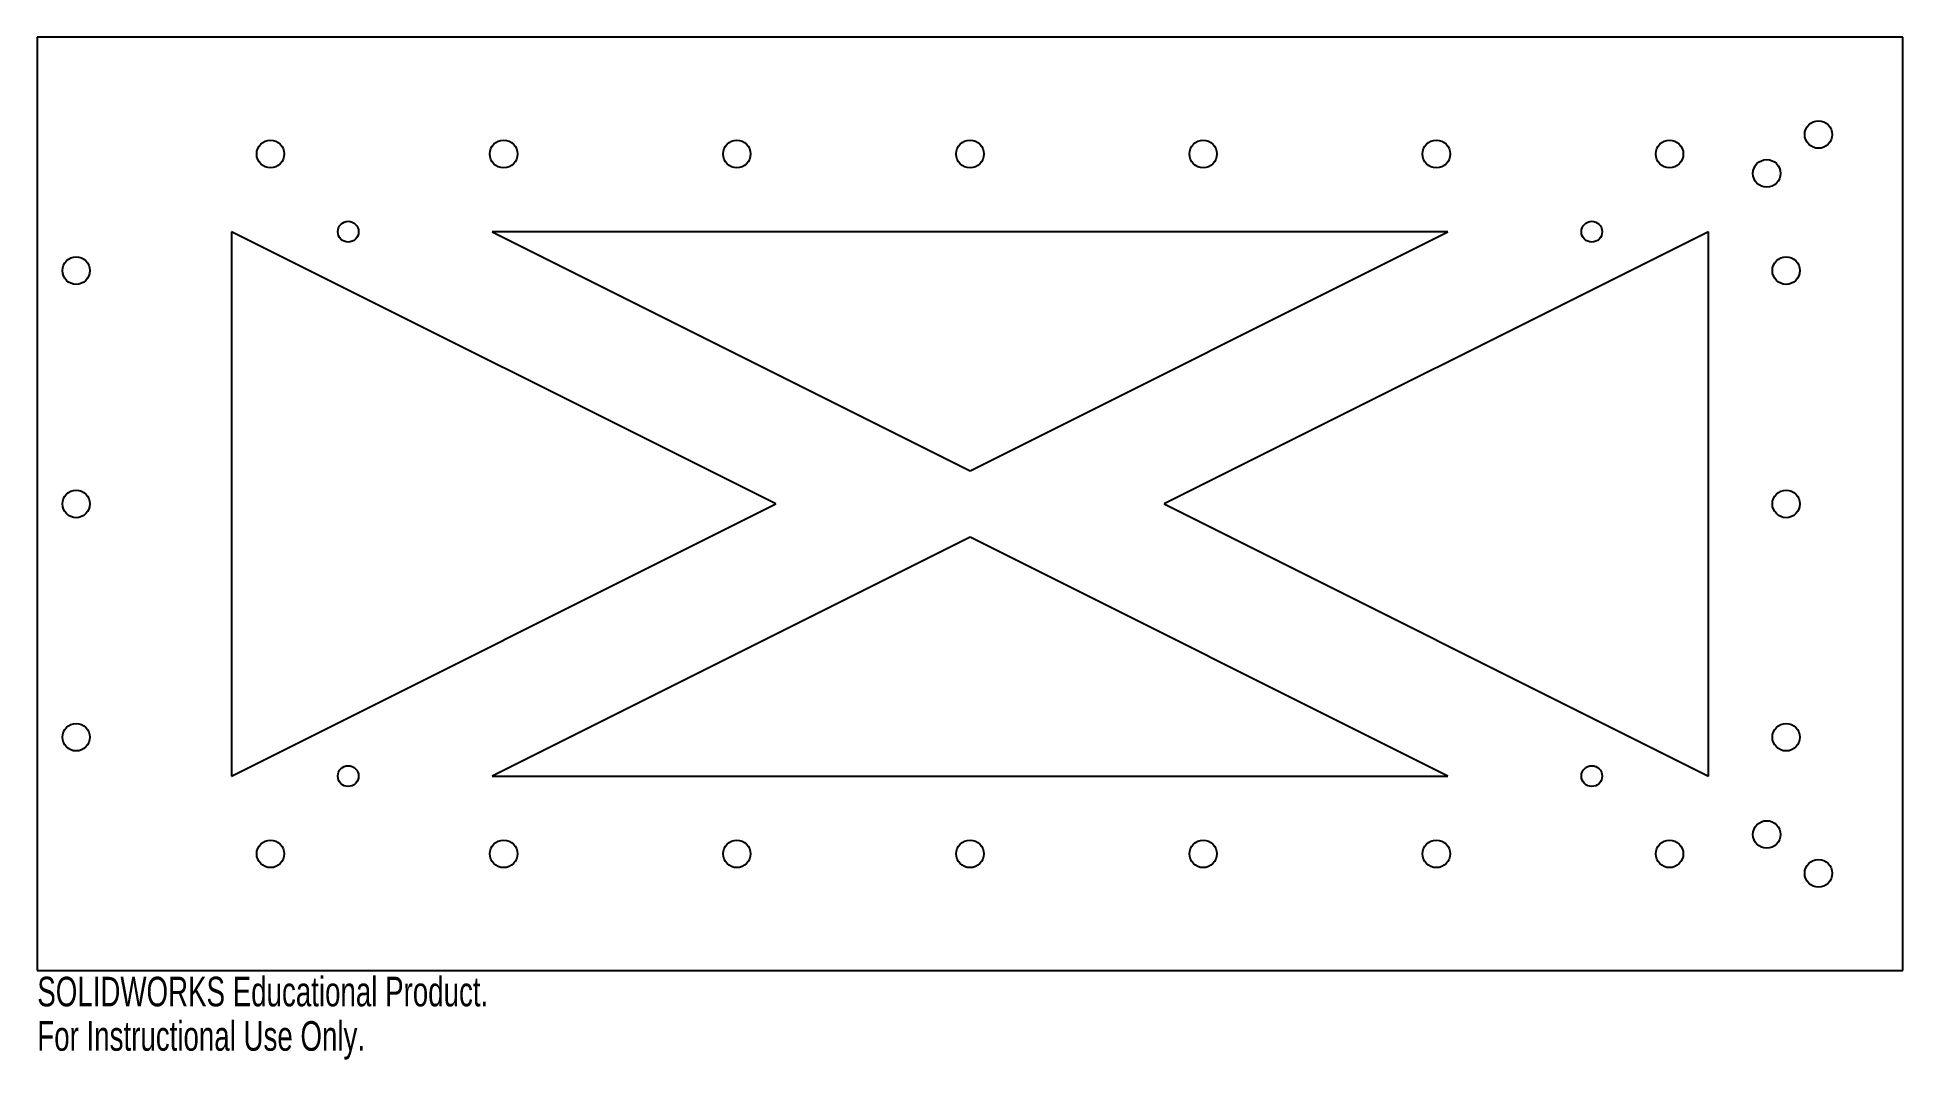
# Model space of a CAD drawing. Header units: millimetres. Extents: x -152 to 152, y -91 to 76.
import ezdxf

# ---------------------------------------------------------------- set-up
doc = ezdxf.new("R2010")
doc.units = ezdxf.units.MM
doc.styles.add('SLDTEXTSTYLE0', font='TXT', dxfattribs={"width": 0.7})

msp = doc.modelspace()

# ---------------------------------------------------------------- linework, layer by layer
at = {"color": 7, "linetype": 'Continuous', "lineweight": 25}
for p, q in [((152.4, 76.2), (-152.4, 76.2)), ((-152.4, 76.2), (-152.4, -76.2)), ((152.4, -76.2), (152.4, 76.2)), ((-31.75, 0), (-120.65, 44.45)), ((-120.65, 44.45), (-120.65, -44.45)), ((-78.05, 44.45), (0, 5.42)), ((78.05, 44.45), (-78.05, 44.45)), ((0, 5.42), (78.05, 44.45)), ((120.65, 44.45), (31.75, 0)), ((120.65, -44.45), (120.65, 44.45)), ((-120.65, -44.45), (-31.75, 0)), ((31.75, 0), (120.65, -44.45)), ((0, -5.42), (-78.05, -44.45)), ((78.05, -44.45), (0, -5.42)), ((-78.05, -44.45), (78.05, -44.45)), ((-152.4, -76.2), (152.4, -76.2))]:
    msp.add_line(p, q, dxfattribs=at)
for centre, radius in [((138.64, 60.33), 2.25), ((-114.3, 57.15), 2.25), ((-76.2, 57.15), 2.25), ((-38.1, 57.15), 2.25), ((0, 57.15), 2.25), ((38.1, 57.15), 2.25), ((76.2, 57.15), 2.25), ((114.3, 57.15), 2.25), ((130.18, 53.98), 2.25), ((-101.6, 44.45), 1.7), ((101.6, 44.45), 1.7), ((-146.05, 38.1), 2.25), ((133.35, 38.1), 2.25), ((-146.05, 0), 2.25), ((133.35, 0), 2.25), ((-146.05, -38.1), 2.25), ((133.35, -38.1), 2.25), ((-101.6, -44.45), 1.7), ((101.6, -44.45), 1.7), ((130.18, -53.98), 2.25), ((-114.3, -57.15), 2.25), ((-76.2, -57.15), 2.25), ((-38.1, -57.15), 2.25), ((0, -57.15), 2.25), ((38.1, -57.15), 2.25), ((76.2, -57.15), 2.25), ((114.3, -57.15), 2.25), ((138.64, -60.33), 2.25)]:
    msp.add_circle(centre, radius, dxfattribs=at)

# ---------------------------------------------------------------- texts
at = {"color": 7, "linetype": 'Continuous', "char_height": 4.8336, "attachment_point": 1, "style": 'SLDTEXTSTYLE0'}
for s, insert in [('SOLIDWORKS Educational Product.', (-152.4, -77.22)), ('For Instructional Use Only.', (-152.4, -84.47))]:
    msp.add_mtext(s, dxfattribs=dict(at, insert=insert))

doc.saveas('drawing.dxf')
